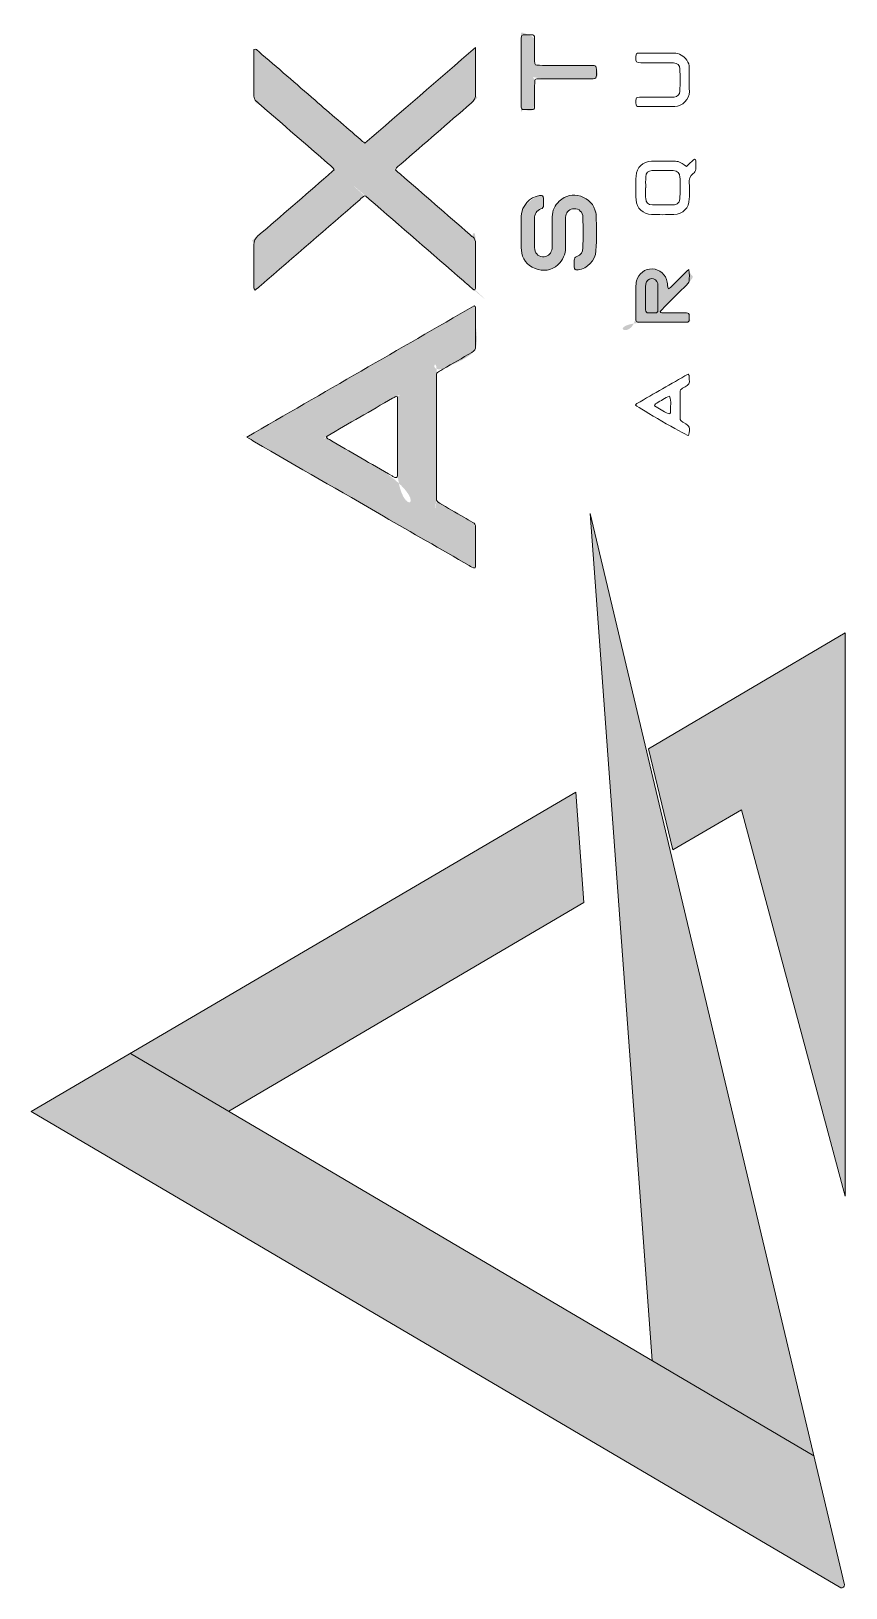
# Model space of a CAD drawing. Header units: metres. Extents: x -144 to 1000, y -717 to 29.
# Drawn here: x 61.906 to 63.519, y -551.327 to -548.243 of the extents above; entities that cross this region are included whole.
import ezdxf

# ---------------------------------------------------------------- set-up
doc = ezdxf.new("R2010")
doc.units = ezdxf.units.M
doc.layers.get('0').update_dxf_attribs({"color": 1})
doc.layers.add('G-IMPT', color=1, linetype='Continuous', lineweight=9)

# ---------------------------------------------------------------- blocks, each defined once
blk = doc.blocks.new('Bajo Derecha A2 - 00-LOGO ACROMATICO_dwg-1898258-INDICE Y PORTADA')
at = {"layer": 'G-IMPT', "lineweight": 9}
h = blk.add_hatch(color=256, dxfattribs=at)
edge = h.paths.add_edge_path()
edge.add_spline(control_points=[(2.87974505843051, -17.96566771774601), (2.879749176341002, -17.9656838853148), (2.879866179512993, -17.96592159005972), (2.879596747595011, -17.96589230314893), (2.879342085139728, -17.9658952205644), (2.879123436720644, -17.96589262039063), (2.878144890284693, -17.96590293478513), (2.878555078924752, -17.96568425724881), (2.878505801158298, -17.96625077674536), (2.878538486731729, -17.96627104879137), (2.878480234881529, -17.9666019911367), (2.878216389402094, -17.96640555244793), (2.878255119962933, -17.9667346564102), (2.878252084402881, -17.96605365329939), (2.878252407483908, -17.96586554817955), (2.87825243079744, -17.96576721271562)], knot_values=[-1, -1, -1, -1, -0.859375, -0.828125, -0.8125, -0.7916666666666666, -0.7708333333333333, -0.5833333333333334, -0.5416666666666666, -0.4270833333333334, -0.3645833333333333, -0.2552083333333334, -0.08333333333333333, -0.04166666666666666, 0, 0, 0, 0], degree=3, periodic=0)
edge.add_spline(control_points=[(2.878252430797441, -17.96576721271563), (2.878252403455851, -17.96567256472621), (2.878251727989153, -17.96528378532756), (2.878262531982803, -17.96495550774971), (2.878214619382622, -17.9649454955626), (2.878550902028314, -17.96508028170747), (2.87851000919291, -17.96532782491033), (2.878530821432715, -17.96556410289963), (2.878474518627757, -17.96563526251258), (2.878784877468772, -17.96562539591262), (2.878998413405497, -17.96562745076375), (2.87922689751145, -17.96562681023834), (2.879852720890867, -17.96562801739782), (2.879733606536133, -17.965618012024), (2.87974505843051, -17.96566771774601)], knot_values=[-1, -1, -1, -1, -0.9583333333333334, -0.84375, -0.6197916666666667, -0.5625, -0.5208333333333333, -0.46875, -0.3697916666666666, -0.3333333333333333, -0.2916666666666667, -0.25, -0.2083333333333333, 0, 0, 0, 0], degree=3, periodic=0)
h = blk.add_hatch(color=256, dxfattribs=at)
edge = h.paths.add_edge_path()
edge.add_line((2.877343180190403, -17.96526999595303), (2.876231786906098, -17.9662333065518))
edge.add_line((2.876231786906098, -17.9662333065518), (2.875140614973427, -17.96717909030999))
edge.add_spline(control_points=[(2.875746945088688, -17.96770785876802), (2.875774945937195, -17.96765259893973), (2.875460270629686, -17.96794075476785), (2.876215760204639, -17.96728194858323), (2.876499174200001, -17.96703578894866), (2.876784529581866, -17.96678799816183), (2.877104050575461, -17.96651235602221), (2.877470449824513, -17.96619244211545), (2.877330307003277, -17.96634769064339), (2.87734468967233, -17.96604819305993), (2.877340737057608, -17.96582244709083), (2.877345194352096, -17.96538681315367), (2.877343180407978, -17.96539002313787), (2.877343180190403, -17.96526999595303)], knot_values=[0, 0, 0, 0, 0.2083333333333333, 0.25, 0.2916666666666667, 0.3333333333333333, 0.375, 0.4166666666666667, 0.5833333333333334, 0.6458333333333333, 0.7083333333333334, 0.7916666666666666, 1, 1, 1, 1], degree=3, periodic=0)
edge = h.paths.add_edge_path()
edge.add_spline(control_points=[(2.875746945088688, -17.96770785876802), (2.875788442030844, -17.96774557399115), (2.875676151837284, -17.96764930056202), (2.876537232805572, -17.96839759285892), (2.877251869940245, -17.9690122598001), (2.877252617396508, -17.96910700748986), (2.877350342277828, -17.96881361310138), (2.877342455877156, -17.96939667004897), (2.877343029601289, -17.96960363990956), (2.877341981849946, -17.97016084789211), (2.877351050592438, -17.97008028679597), (2.877328166916707, -17.9700969455786)], knot_values=[0, 0, 0, 0, 0.2083333333333334, 0.25, 0.2916666666666666, 0.4479166666666667, 0.6666666666666667, 0.7083333333333334, 0.75, 0.7916666666666666, 1, 1, 1, 1], degree=3, periodic=0)
edge.add_spline(control_points=[(2.877328166916706, -17.9700969455786), (2.877553582829885, -17.97030069474443), (2.877589327040613, -17.97033954528812), (2.877285627482154, -17.97008163153906), (2.876859437682874, -17.96971261807695), (2.876217026740754, -17.96915367901048), (2.87557284401222, -17.96859291582545), (2.875018754256875, -17.96811224096499), (2.874847519081057, -17.96796804146598), (2.87497978527035, -17.96808813477733), (2.875137138710508, -17.96822801416934)], knot_values=[0, 0, 0, 0, 0.25, 0.3333333333333334, 0.4166666666666667, 0.5, 0.5833333333333334, 0.6666666666666667, 0.8333333333333334, 1, 1, 1, 1], degree=3, periodic=0)
edge.add_spline(control_points=[(2.875137138710509, -17.96822801416934), (2.87478005801907, -17.96853370964344), (2.874058901241511, -17.9691523397223), (2.873323753674592, -17.96978544806247), (2.872952682193793, -17.97010562179789)], knot_values=[0, 0, 0, 0, 0.5, 1, 1, 1, 1], degree=3, periodic=0)
edge.add_spline(control_points=[(2.872952682193793, -17.97010562179789), (2.872914087931853, -17.97006605721061), (2.872930423990419, -17.97012619918033), (2.872931267853204, -17.96964072013144), (2.872928999313042, -17.96942042926124), (2.872952137459658, -17.96900721806623), (2.87279672764288, -17.96921689461273), (2.87316126776316, -17.96889568662052), (2.873481140628895, -17.96862033648825), (2.873766538098596, -17.96837262682845), (2.874050027087041, -17.96812653411408), (2.874806898382503, -17.96746941135189), (2.87448441471409, -17.9677475403714), (2.874525884789657, -17.96771037300791)], knot_values=[0, 0, 0, 0, 0.25, 0.2916666666666666, 0.3333333333333334, 0.4166666666666666, 0.5833333333333333, 0.625, 0.6666666666666667, 0.7083333333333334, 0.75, 0.7916666666666666, 1, 1, 1, 1], degree=3, periodic=0)
edge.add_spline(control_points=[(2.874525884789657, -17.96771037300791), (2.874504648282275, -17.96766116470017), (2.874553382887808, -17.96771032332694), (2.87423726048699, -17.96743720968793), (2.873975567169347, -17.96720975584269), (2.87369572899202, -17.96696645728369), (2.873398361043769, -17.96670821288696), (2.872880664209631, -17.96626072100555), (2.873092276315074, -17.96640232348297), (2.872918301280027, -17.96642846626627), (2.872932047446465, -17.96601779413706), (2.872929792626124, -17.96565899432997), (2.872930307546825, -17.96542909393842), (2.872930230870063, -17.96531051175921)], knot_values=[0, 0, 0, 0, 0.1923076923076923, 0.2307692307692307, 0.2692307692307692, 0.3076923076923077, 0.3461538461538461, 0.3846153846153846, 0.548076923076923, 0.7884615384615384, 0.8461538461538461, 0.9230769230769231, 1, 1, 1, 1], degree=3, periodic=0)
edge.add_spline(control_points=[(2.872930230870063, -17.96531051175921), (2.872991111816721, -17.96528820494402), (2.872962247826253, -17.96529986168879), (2.873774500898365, -17.96599935525054), (2.87416945384672, -17.96634237009557), (2.874439143190789, -17.96657588302062), (2.875110168852432, -17.96715747810297), (2.875095233201295, -17.96714250684254), (2.875140614973427, -17.96717909030999)], knot_values=[0, 0, 0, 0, 0.3333333333333334, 0.4166666666666666, 0.5, 0.5833333333333333, 0.6666666666666666, 1, 1, 1, 1], degree=3, periodic=0)
h = blk.add_hatch(color=256, dxfattribs=at)
edge = h.paths.add_edge_path()
edge.add_spline(control_points=[(2.87974480213172, -17.96861230468644), (2.879754115950817, -17.96872770673694), (2.879760622198387, -17.96889639248274), (2.879750640939898, -17.96910730221706), (2.87974679915413, -17.96929324655192), (2.87972383206505, -17.96946969608362), (2.879563912491419, -17.969623783966), (2.879269413214691, -17.96979921813737), (2.879331078892971, -17.96952926966056), (2.879283020019874, -17.96947585717853), (2.879492218244976, -17.96934809424156), (2.879479049488898, -17.96916096576986), (2.879490917975163, -17.96888654674765), (2.879478383768358, -17.96863093393306), (2.879428641200692, -17.96848259152646), (2.879189366335189, -17.96846839140486), (2.87912177689985, -17.96869065707039), (2.879137351567883, -17.9686606969775), (2.879132792541832, -17.96904357797073), (2.879140743212964, -17.96924905904608), (2.879114364966995, -17.96944717462599), (2.879021048475505, -17.96957672607237), (2.878829322770735, -17.96971104742191), (2.87861238417891, -17.96971646612833), (2.878412283660909, -17.96963042256453), (2.878280946010722, -17.96946057676164), (2.878246445646873, -17.96929272912973), (2.878249465141215, -17.96910992247485), (2.878249178917383, -17.96900371201919), (2.878253858484479, -17.96895262570402)], knot_values=[-1, -1, -1, -1, -0.96875, -0.953125, -0.9375, -0.9166666666666666, -0.8958333333333333, -0.8671875, -0.7708333333333333, -0.6614583333333333, -0.6145833333333334, -0.5833333333333334, -0.5625, -0.53125, -0.4947916666666666, -0.4479166666666666, -0.3854166666666667, -0.3229166666666666, -0.2942708333333333, -0.2708333333333333, -0.234375, -0.203125, -0.1770833333333333, -0.1458333333333333, -0.1145833333333333, -0.08854166666666666, -0.0625, -0.03125, 0, 0, 0, 0], degree=3, periodic=0)
edge.add_spline(control_points=[(2.878253858484479, -17.96895262570402), (2.878244622633545, -17.96887416920538), (2.878254756740105, -17.96872442832619), (2.878252832097823, -17.96849713364883), (2.8784657629437, -17.96828479177267), (2.878748802949511, -17.96813735955273), (2.878670612354691, -17.96841943415045), (2.878708058053215, -17.96844127859444), (2.878501900018521, -17.96859896936638), (2.878524044185593, -17.9687849130786), (2.878512469191413, -17.96901810434906), (2.878521421770835, -17.96924840438797), (2.878536315969129, -17.96939561153323), (2.878708498884167, -17.96947827406576), (2.878899818664802, -17.96930553034738), (2.878867399901582, -17.96935632974258), (2.878869161354697, -17.96903256623946), (2.878872630930093, -17.96880027905086), (2.878862553524883, -17.96859850725882), (2.87890409385996, -17.96844092973685), (2.879016067053274, -17.96831694978313), (2.879199240300244, -17.96820506069291), (2.879402567876362, -17.96821769904406), (2.879574690054981, -17.96828898033622), (2.87979992334699, -17.96856915752739), (2.879754441859097, -17.96862917889001), (2.87974480213172, -17.96861230468644)], knot_values=[-1, -1, -1, -1, -0.9427083333333334, -0.9166666666666666, -0.8958333333333333, -0.8541666666666667, -0.7604166666666666, -0.65625, -0.6145833333333334, -0.5833333333333334, -0.5625, -0.5390625, -0.5052083333333333, -0.4609375, -0.4140625, -0.3359375, -0.3125, -0.2864583333333334, -0.2604166666666667, -0.2291666666666667, -0.1979166666666667, -0.1640625, -0.140625, -0.1145833333333333, -0.08203125, 0, 0, 0, 0], degree=3, periodic=0)
h = blk.add_hatch(color=256, dxfattribs=at)
edge = h.paths.add_edge_path()
edge.add_spline(control_points=[(2.881591842644251, -17.96969614822378), (2.881616020318154, -17.96987161190717), (2.881810131932555, -17.96974132784732), (2.881357915579716, -17.97018815720026), (2.881039017813716, -17.97050792048952), (2.881055979613739, -17.97049373020396), (2.881020661420573, -17.97053092267165)], knot_values=[0, 0, 0, 0, 0.5, 0.6111111111111112, 0.7222222222222223, 1, 1, 1, 1], degree=3, periodic=0)
edge.add_spline(control_points=[(2.881020661420573, -17.97053092267165), (2.881011378316618, -17.97056305085895), (2.881055264901455, -17.97056049757414), (2.88168188088649, -17.97055403636598), (2.881510497502384, -17.97066388789748), (2.881730644532498, -17.97074604242319), (2.881323602315659, -17.97074777302889), (2.879758094745901, -17.97071134402448), (2.880608245940554, -17.9712329616207), (2.880528884964145, -17.97017419436882), (2.880535092306627, -17.96995941052471), (2.880546573497947, -17.96988836610192), (2.880694889888967, -17.96970525154999), (2.880894135209038, -17.96966741194562), (2.881062381077523, -17.96975887335866), (2.881198772690158, -17.96995848688556), (2.881178863096499, -17.97005157948515), (2.881187287454233, -17.97007769076086)], knot_values=[0, 0, 0, 0, 0.09375, 0.1197916666666667, 0.2161458333333334, 0.3854166666666666, 0.4166666666666666, 0.4583333333333334, 0.6666666666666667, 0.71875, 0.7604166666666666, 0.8125, 0.84375, 0.8697916666666667, 0.8958333333333334, 0.9322916666666667, 1, 1, 1, 1], degree=3, periodic=0)
edge.add_spline(control_points=[(2.881187287454233, -17.97007769076086), (2.881247801652051, -17.97003984981565), (2.881325410793662, -17.96994732660296), (2.881469563171889, -17.9698106894241), (2.881538240796304, -17.9697356267751), (2.88159184264425, -17.96969614822378)], knot_values=[0, 0, 0, 0, 0.4, 0.7, 1, 1, 1, 1], degree=3, periodic=0)
h = blk.add_hatch(color=256, dxfattribs=at)
edge = h.paths.add_edge_path()
edge.add_spline(control_points=[(2.874377614729222, -17.97303842446641), (2.874388525686221, -17.97306776281352), (2.874201522062119, -17.97294867607058), (2.875010500803042, -17.97342096368898), (2.876645019845111, -17.97432977710439), (2.875755935497607, -17.97476705697071), (2.875788580379843, -17.97338279454101), (2.875786584266151, -17.9730183887212), (2.875787110357666, -17.9726230985112), (2.875786897673085, -17.97224511165178), (2.875786998110682, -17.97229718810951), (2.875786997931594, -17.97223323481526)], knot_values=[-1, -1, -1, -1, -0.8333333333333334, -0.7916666666666666, -0.75, -0.2916666666666667, -0.25, -0.2083333333333333, -0.1666666666666667, -0.125, 0, 0, 0, 0], degree=3, periodic=0)
edge.add_spline(control_points=[(2.875786997931594, -17.97223323481526), (2.875927102534158, -17.97213413260553), (2.875726230194326, -17.97223779658091), (2.875035110138862, -17.97263908889587), (2.874381549857431, -17.97301662539282), (2.874213619441258, -17.97312224688462), (2.874377614729221, -17.97303842446641)], knot_values=[-1, -1, -1, -1, -0.625, -0.5, -0.375, 0, 0, 0, 0], degree=3, periodic=0)
edge = h.paths.add_edge_path()
edge.add_spline(control_points=[(2.877317409631198, -17.97041726905231), (2.877328235904045, -17.97045290327767), (2.877344451015568, -17.97054765782677), (2.877335996369402, -17.97072314399072), (2.877361930794756, -17.97092080784316), (2.877377502469499, -17.9711297864219), (2.877349999314109, -17.97130240383288), (2.877177638723834, -17.97144970322372), (2.876939238954662, -17.97156319284418), (2.876378512844132, -17.97183691312973), (2.876576864437828, -17.97138309776107), (2.876564772432504, -17.97184399659252), (2.876565089949698, -17.97278124878352), (2.876565039547898, -17.9736217060717), (2.876570182652982, -17.97484006336535), (2.876465699456943, -17.97416404403042), (2.876734631892805, -17.9744208707245), (2.876905906296707, -17.97450911266395), (2.877053186120326, -17.97459891349522), (2.877279779497249, -17.97470031793312), (2.877348442992011, -17.97480858812474), (2.877343862050011, -17.97492930932949), (2.877348209902975, -17.97522692341467), (2.877340426890303, -17.97555884074597), (2.877339743834675, -17.97562662294328), (2.877336227661383, -17.9756374446421)], knot_values=[0, 0, 0, 0, 0.05208333333333337, 0.08854166666666674, 0.1145833333333334, 0.1354166666666666, 0.1666666666666666, 0.1875, 0.21875, 0.2395833333333333, 0.3958333333333333, 0.4166666666666666, 0.4583333333333333, 0.4791666666666666, 0.4895833333333333, 0.59375, 0.625, 0.65625, 0.6875, 0.7291666666666667, 0.7916666666666667, 0.84375, 0.875, 0.9166666666666666, 1, 1, 1, 1], degree=3, periodic=0)
edge.add_spline(control_points=[(2.877336227661384, -17.9756374446421), (2.877260897327529, -17.97564234114792), (2.877069747272653, -17.97550900050188), (2.875964398378139, -17.97487226967493), (2.87555421202507, -17.97463499289041), (2.874895861778065, -17.97425508449706), (2.874247015333699, -17.9738805078401), (2.873482142515186, -17.97343916040805), (2.872276854891237, -17.97274312969606), (2.872849032009289, -17.97307043536814), (2.872789101049259, -17.97303220292602)], knot_values=[0, 0, 0, 0, 0.375, 0.4375, 0.5, 0.5625, 0.625, 0.6875, 0.75, 1, 1, 1, 1], degree=3, periodic=0)
edge.add_line((2.877317409631198, -17.97041726905231), (2.875063844543897, -17.97171882630678))
edge.add_line((2.875063844543897, -17.97171882630678), (2.872789101049259, -17.97303220292602))
blk.add_hatch(color=256, dxfattribs=at).paths.add_polyline_path([(2.879625214864812, -17.97455401057382), (2.884079531869541, -17.99333072535014), (2.880860569123636, -17.99143419601537)])
h = blk.add_hatch(color=256, dxfattribs=at)
h.paths.add_polyline_path([(2.879502367094867, -17.98230782461328), (2.879337597296692, -17.98010608051631), (2.870470179038259, -17.98531244775009), (2.872429385529197, -17.98646676138528)])
edge = h.paths.add_edge_path()
edge.add_line((2.884716314647287, -17.97693492902331), (2.884702451421911, -17.97693492902331))
edge.add_line((2.884716314647287, -17.97693492902331), (2.884716314647287, -17.98815671165508))
edge.add_line((2.884716314647287, -17.98815671165508), (2.882639013110131, -17.98045981093096))
edge.add_line((2.882639013110131, -17.98045981093096), (2.881272372822716, -17.98125913936533))
edge.add_line((2.881272372822716, -17.98125913936533), (2.88078961880485, -17.97924205801396))
edge.add_line((2.88078961880485, -17.97924205801396), (2.884702451421911, -17.97693492902331))
h = blk.add_hatch(color=256, dxfattribs=at)
edge = h.paths.add_edge_path()
edge.add_line((2.870470179038259, -17.98531244775009), (2.884079531869541, -17.99333072535014))
edge.add_line((2.884079531869541, -17.99333072535014), (2.884686219271155, -17.99588815363827))
edge.add_line((2.884618227240319, -17.99595973570253), (2.884631619471239, -17.99596226828713))
edge.add_line((2.884631619471239, -17.99596226828713), (2.884645222366367, -17.9959614155985))
edge.add_line((2.884645222366367, -17.9959614155985), (2.884658193500157, -17.99595723044355))
edge.add_line((2.884658193500157, -17.99595723044355), (2.884669729571965, -17.9959499720084))
edge.add_line((2.884669729571965, -17.9959499720084), (2.884679116154351, -17.99594008980698))
edge.add_line((2.884679116154351, -17.99594008980698), (2.884685771937474, -17.99592819584276))
edge.add_line((2.884685771937474, -17.99592819584276), (2.884689284729544, -17.99591502670743))
edge.add_line((2.884689284729544, -17.99591502670743), (2.8846894369838, -17.99590139796381))
edge.add_line((2.8846894369838, -17.99590139796381), (2.884686219271155, -17.99588815363827))
edge.add_line((2.884618227240319, -17.99595973570253), (2.868494388395286, -17.98647250261424))
edge.add_line((2.868494388395286, -17.98647250261424), (2.870470179038259, -17.98531244775009))
blk.add_line((2.884079531869541, -17.99333072535014), (2.870470179036895, -17.98531244775009), dxfattribs=at)
at = {"layer": 'G-IMPT', "lineweight": 9, "flags": 128}
for points in [[(2.884689500991338, -17.99590198739466), (2.879625214864812, -17.97455401057382), (2.880860569123636, -17.99143419601537)], [(2.872429385529197, -17.98646676138528), (2.879502367094867, -17.98230782461328), (2.879337597296692, -17.98010608051631), (2.868494388395286, -17.98647250261424), (2.884618227240319, -17.99595973570253)]]:
    blk.add_lwpolyline(points, dxfattribs=at)
blk.add_lwpolyline([(2.881272372822716, -17.98125913936533), (2.88078961880485, -17.97924205801396), (2.884702451421911, -17.97693492902331), (2.884702451421911, -17.98815671165508), (2.882639013110131, -17.98045981093096)], close=True, dxfattribs=at)
at = {"layer": 'G-IMPT', "lineweight": 9}
blk.add_arc((2.884635021128199, -17.99590760527431), 5.476875096376216e-05, 252.1435830253072, 5.887452225086045, dxfattribs=at)
for points in [[(2.875140614973427, -17.96717909030635), (2.875866266134674, -17.96655012566193), (2.876590567224705, -17.96592232970729), (2.877343180189493, -17.96526999595303)], [(2.88094905146347, -17.96538401867442), (2.88094905146347, -17.96538406379991), (2.88094905146347, -17.96538410892176), (2.88094905146347, -17.96538415404361)], [(2.881541185932586, -17.96764116989803), (2.881599250010206, -17.96758860900959), (2.881652354183936, -17.96754053693226), (2.881702487470486, -17.96749515327397)], [(2.880730202053039, -17.96806650055591), (2.880730597329441, -17.96806650055591), (2.880730990799586, -17.96806649965006), (2.880731386075988, -17.96806649965006)], [(2.872789101049259, -17.97303220292602), (2.874316316245152, -17.97215148213732), (2.875818432311755, -17.97128223068071), (2.877317409629834, -17.97041726904504)], [(2.880974989880835, -17.97026974621408), (2.880974872559657, -17.97026974621408), (2.880974755241207, -17.97026974621408), (2.880974637922302, -17.97026974621408)], [(2.88158383965567, -17.97300550103105), (2.881472862725625, -17.97296331072144), (2.880631549073608, -17.9724782870559), (2.880528919868377, -17.97239680241696)]]:
    blk.add_open_spline(points, degree=3, dxfattribs=at)
for points, knots in [([(2.877343180189493, -17.96526999595303), (2.877343180189493, -17.96538632084562), (2.877343181994841, -17.96546467035082), (2.877343178385966, -17.96554301894653), (2.877343169360595, -17.96575978007391), (2.8773390992804, -17.9659766558158), (2.877345207108031, -17.9661932445721), (2.877347555300569, -17.96627660270829), (2.877316694885233, -17.96632881795963), (2.877256226661141, -17.96638087528632), (2.876789573412973, -17.96678260036938), (2.876325116742303, -17.96718687940815), (2.875860649245463, -17.96759113588419), (2.875820767869593, -17.96762584798275), (2.875772966531097, -17.96765386385746), (2.875746945088688, -17.96770785876074)], [0, 0, 0, 0, 1, 1, 1, 2, 2, 2, 3, 3, 3, 4, 4, 4, 5, 5, 5, 5]), ([(2.878252430797441, -17.96576721271563), (2.878252430797441, -17.96556070800366), (2.878252327916309, -17.96535420330261), (2.878252548115891, -17.96514769859791), (2.878252578800877, -17.96511823518963), (2.878252773728784, -17.96508864181819), (2.878255528029352, -17.96505935619066), (2.878257522458009, -17.96503812950473), (2.878271407661325, -17.96502510163341), (2.878293366241744, -17.96502222009226), (2.878298219656083, -17.9650215838607), (2.878303069458819, -17.96502026626845), (2.878307915653134, -17.96502028792534), (2.878553017535362, -17.96502139705049), (2.878515879627523, -17.96498436563493), (2.878518843297408, -17.96521308340894), (2.878520243910155, -17.96532123564761), (2.878519955123304, -17.96542942669626), (2.878518917299355, -17.96553758525774), (2.878518081623336, -17.9656246010542), (2.878534737368521, -17.96562684907408), (2.878614005572511, -17.96562687433984), (2.878776258301807, -17.9656269257845), (2.878938512835087, -17.96562698173662), (2.879100765563019, -17.96562700519794), (2.879277769850271, -17.96562703046734), (2.87945477233445, -17.96562689690258), (2.87963177662534, -17.96562717034763), (2.879656278328478, -17.96562720825173), (2.87968091540308, -17.96562791667898), (2.879705231200953, -17.96563064029911), (2.87972649489104, -17.96563302097789), (2.879740271798094, -17.9656464973647), (2.879745058429601, -17.96566771773509)], [0, 0, 0, 0, 1, 1, 1, 2, 2, 2, 3, 3, 3, 4, 4, 4, 5, 5, 5, 6, 6, 6, 7, 7, 7, 8, 8, 8, 9, 9, 9, 10, 10, 10, 11, 11, 11, 11]), ([(2.874525884789657, -17.96771037300427), (2.874507591989025, -17.9676552301768), (2.874461288727455, -17.96763215255273), (2.874425437724606, -17.96760092302943), (2.873972270791748, -17.96720619650082), (2.873518219451237, -17.96681248432801), (2.873064422602349, -17.96641848067306), (2.873034668599141, -17.96639264693809), (2.873006537212698, -17.96636469332739), (2.872975138930381, -17.96634106430215), (2.872939921453801, -17.96631456275795), (2.872929521538774, -17.96628115380158), (2.872929665932427, -17.96623855422663), (2.872930716392896, -17.9659286026887), (2.872930230870063, -17.96561864483524), (2.872930230870063, -17.96531051175921)], [31, 31, 31, 31, 32, 32, 32, 33, 33, 33, 34, 34, 34, 35, 35, 35, 36, 36, 36, 36]), ([(2.872930230870063, -17.96531051175921), (2.87297846177655, -17.96528778156939), (2.872996888142391, -17.96532697888474), (2.873020207629745, -17.96534710277197), (2.873396873290696, -17.96567214699976), (2.873772598591879, -17.96599827957985), (2.874148576580249, -17.96632411977193), (2.874450105482831, -17.96658543970775), (2.874751641606347, -17.96684675242218), (2.875053343780403, -17.96710787291672), (2.875079101705362, -17.96713016811341), (2.875106117656126, -17.96715100855513), (2.875140614973427, -17.96717909030635)], [36, 36, 36, 36, 37, 37, 37, 38, 38, 38, 39, 39, 39, 40, 40, 40, 40]), ([(2.88094905146347, -17.96538415404361), (2.881062279124146, -17.96538415404361), (2.881175508586987, -17.96538355481394), (2.881288730831168, -17.96538432460661), (2.88140062646273, -17.96538508538074), (2.881487013247645, -17.96543504719889), (2.881550409041049, -17.96552563672745), (2.881582117768014, -17.96557095089306), (2.881599509917872, -17.96562147675072), (2.881599405232758, -17.9656776574026), (2.881599109226793, -17.96583519118363), (2.881596297171948, -17.96599280437444), (2.881600325739166, -17.96615023707787), (2.881604069130683, -17.96629667515449), (2.881459921493227, -17.96644770944263), (2.88130975988299, -17.96644756866013), (2.881073460564333, -17.9664473466561), (2.880837157636799, -17.96644823106331), (2.880600861927471, -17.96644724918738), (2.880544474616565, -17.96644701545087), (2.880536995053556, -17.96643626809387), (2.880535265945875, -17.96637481889925), (2.88053485081475, -17.96636006373015), (2.880534912181995, -17.96634527245774), (2.88053538326478, -17.96633051819085), (2.880537200812634, -17.96627361106734), (2.880545257948436, -17.96626353152319), (2.880606276670572, -17.96626310917568), (2.880798263547897, -17.96626177985095), (2.880990263059923, -17.96626263357544), (2.881182258964439, -17.96626222296041), (2.881221579012456, -17.9662621390286), (2.881261413458854, -17.9662638654278), (2.881300098178437, -17.96625835413001), (2.881364419890199, -17.96624919148385), (2.881410037284534, -17.96620546383715), (2.881411860247065, -17.96614000231935), (2.881415975450475, -17.96599245602706), (2.881416293115601, -17.96584462094838), (2.881411788050921, -17.96569709722612), (2.881409539125637, -17.96562352081096), (2.881364011981371, -17.96558405908004), (2.881286889817896, -17.96557771119992), (2.881233074508439, -17.96557328194254), (2.881178683428355, -17.96557543249369), (2.881124550453772, -17.96557535668548), (2.880962091965396, -17.96557512746372), (2.880799628063708, -17.96557615626594), (2.880637178599793, -17.96557489823831), (2.880536182841136, -17.96557411671679), (2.880533038683391, -17.96556919110813), (2.880535069209893, -17.96546314970842), (2.880535164869637, -17.96545822770863), (2.880535123357115, -17.96545330209633), (2.880535332726434, -17.96544838551349), (2.880537487795048, -17.96539794268542), (2.880547102570583, -17.96538507455048), (2.880594606097313, -17.96538449427103), (2.880712737707038, -17.96538305124127), (2.880830901805732, -17.96538401867442), (2.88094905146347, -17.96538401867442)], [0, 0, 0, 0, 1, 1, 1, 2, 2, 2, 3, 3, 3, 4, 4, 4, 5, 5, 5, 6, 6, 6, 7, 7, 7, 8, 8, 8, 9, 9, 9, 10, 10, 10, 11, 11, 11, 12, 12, 12, 13, 13, 13, 14, 14, 14, 15, 15, 15, 16, 16, 16, 17, 17, 17, 18, 18, 18, 19, 19, 19, 20, 20, 20, 20]), ([(2.879745058429601, -17.96566771773509), (2.879747200862605, -17.96567722511977), (2.879749175438813, -17.96568703843664), (2.879749195292172, -17.96569671729017), (2.879749637495772, -17.96591587533626), (2.87977393705098, -17.96589270385234), (2.879568595615476, -17.96589320652643), (2.879268674890521, -17.96589394203115), (2.878968748751343, -17.96589332113731), (2.878668826220585, -17.96589349982392), (2.878634453442212, -17.96589352058222), (2.878600037345061, -17.96589417486179), (2.87856571871391, -17.965895994215), (2.878536511598507, -17.96589754373204), (2.878520982118355, -17.96591616773517), (2.878520657235479, -17.96594371072356), (2.878519316184631, -17.96605677954872), (2.878519453357806, -17.96616986551967), (2.878519090570374, -17.96628294518237), (2.878518996714158, -17.96631244559253), (2.878519121253087, -17.9663419460027), (2.878519061690278, -17.96637144642013), (2.878518753050069, -17.96652240850894), (2.878528690905407, -17.96650932288107), (2.878371361984885, -17.96651014863314), (2.878346813350911, -17.96651027767953), (2.878322206959476, -17.96650975245361), (2.87829772149946, -17.96650811269287), (2.878268684045745, -17.96650616789125), (2.878254903527543, -17.96648841385981), (2.878254071464037, -17.96646042415673), (2.878253046273424, -17.96642603874138), (2.878252524652746, -17.96639162625584), (2.87825249938471, -17.96635722549913), (2.878252360406643, -17.96616055486961), (2.878252430797441, -17.96596388333787), (2.878252430797441, -17.96576721271563)], [11, 11, 11, 11, 12, 12, 12, 13, 13, 13, 14, 14, 14, 15, 15, 15, 16, 16, 16, 17, 17, 17, 18, 18, 18, 19, 19, 19, 20, 20, 20, 21, 21, 21, 22, 22, 22, 23, 23, 23, 23]), ([(2.872952682192429, -17.97010562179426), (2.872920255113352, -17.97007403851026), (2.872930808443764, -17.97004340912613), (2.872930716392896, -17.97001609716758), (2.872929817545648, -17.96974514801846), (2.872933088049033, -17.96947414472166), (2.87292830863664, -17.96920327678677), (2.872926951342218, -17.96912638294966), (2.872951958423366, -17.96907651317602), (2.873009240973554, -17.96902724895486), (2.873476089152357, -17.9686257512964), (2.87394051874828, -17.96822143886098), (2.874405547574336, -17.96781782674375), (2.874446280870254, -17.96778247208718), (2.874486043120962, -17.96774599659116), (2.874525884789657, -17.96771037300427)], [26, 26, 26, 26, 27, 27, 27, 28, 28, 28, 29, 29, 29, 30, 30, 30, 31, 31, 31, 31]), ([(2.875746945088688, -17.96770785876074), (2.87578023311364, -17.96773797284336), (2.875812463459463, -17.96776819702941), (2.875845807438348, -17.96779713701257), (2.876307121753437, -17.96819751022272), (2.876768593092331, -17.96859770202868), (2.877230003068073, -17.96899796784205), (2.877248595486729, -17.96901409475108), (2.877265718703095, -17.96903223051927), (2.87728567383085, -17.9690464090178), (2.877329881583885, -17.9690778244491), (2.877344315479898, -17.96911923729717), (2.87734398157256, -17.96917296687175), (2.877342182073628, -17.96946361304585), (2.877343223507362, -17.96975427546718), (2.877342674812847, -17.97004493157297), (2.877342640519439, -17.97006299875434), (2.877347712328922, -17.97008408736806), (2.877328166916707, -17.9700969455786)], [5, 5, 5, 5, 6, 6, 6, 7, 7, 7, 8, 8, 8, 9, 9, 9, 10, 10, 10, 11, 11, 11, 11]), ([(2.881702487470486, -17.96749515327397), (2.881735391047935, -17.96751098598329), (2.88172738445139, -17.96753346527262), (2.881727756263738, -17.96755137272853), (2.881728788674375, -17.9676005042908), (2.881727582992264, -17.96764969540677), (2.881726640826693, -17.96769885133986), (2.881725908031806, -17.96773708753758), (2.881702025413527, -17.96776399067826), (2.881674680967828, -17.96778420932392), (2.88160729270596, -17.96783403306622), (2.881595358615252, -17.96790094483153), (2.88159864355732, -17.9679790813549), (2.881602978961676, -17.96808218074298), (2.881601863523722, -17.96818567449523), (2.881598921515272, -17.968288879472), (2.881593795559932, -17.96846871295716), (2.881473014336573, -17.96859266090692), (2.881291615083521, -17.96859875970554), (2.881144231236087, -17.96860371419611), (2.880996435865948, -17.96860327470645), (2.880849023140693, -17.96859872180871), (2.880676870459704, -17.96859340543383), (2.88054909700015, -17.96847621508791), (2.880538588792044, -17.96830374745118), (2.880529035383754, -17.96814696541482), (2.880529511879852, -17.96798872771037), (2.880538567132883, -17.96783188250779), (2.880548600649329, -17.96765812526214), (2.880674224456764, -17.96754192219819), (2.880847082857892, -17.96753686393063), (2.880994508219212, -17.96753254928413), (2.881142182657934, -17.96753422876068), (2.881289698263411, -17.9675364930205), (2.88139060197211, -17.96753804163896), (2.88140598344655, -17.96754676748756), (2.881541185932586, -17.96764116989803)], [1, 1, 1, 1, 2, 2, 2, 3, 3, 3, 4, 4, 4, 5, 5, 5, 6, 6, 6, 7, 7, 7, 8, 8, 8, 9, 9, 9, 10, 10, 10, 11, 11, 11, 12, 12, 12, 13, 13, 13, 13]), ([(2.880731386075988, -17.96806649965006), (2.880731386075988, -17.96799297016483), (2.880728184159873, -17.9679192610944), (2.88073228131436, -17.967845959936), (2.880736418177387, -17.96777197832276), (2.880778876968473, -17.96772708470385), (2.880853697866608, -17.96772484570979), (2.880995740974706, -17.96772059423315), (2.881138065650086, -17.96772076298808), (2.881280135830659, -17.96772442425358), (2.881361784717976, -17.96772652878795), (2.881406254183114, -17.96777240338056), (2.881412921536887, -17.96785246123331), (2.881416978981927, -17.96790117044443), (2.881414470151706, -17.96795044549221), (2.881414535128736, -17.96799946605247), (2.881414650644113, -17.96808281156123), (2.88141620287008, -17.9681662021882), (2.881414000874267, -17.96824949083898), (2.881411008326561, -17.96836254883388), (2.881373744075356, -17.96840378479615), (2.881266409461952, -17.96840623135508), (2.881134109278557, -17.96840924646463), (2.881001626798318, -17.96840913456767), (2.880869330224253, -17.96840594708706), (2.880773196904395, -17.96840363137894), (2.880737353122479, -17.96836571735698), (2.880730615378818, -17.96827240512507), (2.880729911461752, -17.96826264324559), (2.880730220103326, -17.96825280105045), (2.880730216493087, -17.96824299675214), (2.880730185808555, -17.96818416468673), (2.880730202053039, -17.96812533262132), (2.880730202053039, -17.96806650055591)], [0, 0, 0, 0, 1, 1, 1, 2, 2, 2, 3, 3, 3, 4, 4, 4, 5, 5, 5, 6, 6, 6, 7, 7, 7, 8, 8, 8, 9, 9, 9, 10, 10, 10, 11, 11, 11, 11]), ([(2.875137138710508, -17.9682280141657), (2.875098217548223, -17.96824073881148), (2.87507009518715, -17.96827584529242), (2.875037807082502, -17.96830383408601), (2.874382697366693, -17.96887171773201), (2.873728078585666, -17.9694401663161), (2.87307309341106, -17.97000818803795), (2.873033733653595, -17.97004232166514), (2.872992097901099, -17.97007382914458), (2.872952682192429, -17.97010562179426)], [23, 23, 23, 23, 24, 24, 24, 25, 25, 25, 26, 26, 26, 26]), ([(2.877328166916707, -17.9700969455786), (2.87732307706103, -17.97009862233758), (2.877318160475008, -17.97010189194193), (2.877313902684657, -17.97010118531912), (2.877309569084739, -17.97010046696019), (2.877305856377755, -17.97009587255311), (2.877301927080063, -17.97009290166684), (2.877294066680245, -17.97008696259731), (2.87728601495912, -17.97008124733625), (2.877278452371977, -17.97007494548384), (2.877267104878067, -17.97006549405128), (2.877256118367152, -17.97005560854236), (2.877244965804787, -17.97004592065937), (2.877196619382014, -17.9700039284377), (2.877148263937054, -17.96996194524186), (2.877099917514281, -17.96991995211433), (2.876475121324641, -17.96937726597175), (2.875850328748877, -17.96883457711888), (2.875225530753889, -17.9682918945779), (2.875218094508748, -17.96828543298184), (2.875210573432762, -17.96827906886179), (2.875203120944045, -17.96827262532465), (2.875199395602815, -17.96826940264296), (2.875195764114162, -17.96826607077096), (2.875192035163602, -17.96826285261491), (2.875188306212133, -17.96825963806409), (2.875184546575677, -17.96825645600043), (2.875180721963554, -17.96825335244435), (2.875176899156779, -17.96825024980503), (2.875173072739765, -17.96824713812898), (2.875169076660607, -17.96824426561002), (2.875165080580084, -17.96824139309106), (2.875161044793752, -17.96823848627687), (2.875156711194743, -17.96823619132706), (2.875152408280721, -17.96823390991781), (2.875147711894735, -17.9682323712274), (2.875137138710508, -17.9682280141657)], [11, 11, 11, 11, 12, 12, 12, 13, 13, 13, 14, 14, 14, 15, 15, 15, 16, 16, 16, 17, 17, 17, 18, 18, 18, 19, 19, 19, 20, 20, 20, 21, 21, 21, 22, 22, 22, 23, 23, 23, 23]), ([(2.878253858484479, -17.96895262570402), (2.878253811556372, -17.96884435071993), (2.878249813671412, -17.96873589615793), (2.878254672499973, -17.9686278395799), (2.878263808973609, -17.96842450430418), (2.878422358018109, -17.96825046368908), (2.878618709178975, -17.96822158055297), (2.878674764386981, -17.96821333570702), (2.878692510300718, -17.96822614157068), (2.878694277310681, -17.96827948399154), (2.878695744704894, -17.96832373145084), (2.878694262871998, -17.9683680682589), (2.878694887371532, -17.96841235452816), (2.8786954089913, -17.96844946355272), (2.878687254389954, -17.96847537038562), (2.878644992332577, -17.96848934854429), (2.878554300828293, -17.96851934621159), (2.878517036577088, -17.96858695827691), (2.87851828016512, -17.96868233082719), (2.878520781774407, -17.96887424641468), (2.878517146677789, -17.96906624592671), (2.878519937075291, -17.96925815338695), (2.878521483885672, -17.96936456298286), (2.878582798611953, -17.96943173736658), (2.878675215616406, -17.96943976110711), (2.878765827703157, -17.96944762782518), (2.878840262350261, -17.96939718319631), (2.878861365402666, -17.96930734721687), (2.878870213090361, -17.96926967956975), (2.878869252875868, -17.96922926573975), (2.878869440587389, -17.96919008467162), (2.878870317775929, -17.96900798331412), (2.878870796077374, -17.96882587291989), (2.878869902644804, -17.96864377246098), (2.87886928355949, -17.96851741134529), (2.878920142421814, -17.96841477491912), (2.879011200323314, -17.96833096103514), (2.879134322520552, -17.9682176359071), (2.879280997038061, -17.96818843782389), (2.879436847734562, -17.96823599640052), (2.879599430761866, -17.9682856107735), (2.879702783738433, -17.96839843322746), (2.879736912852716, -17.9685687629441), (2.879739815155355, -17.96858323925485), (2.879744365342797, -17.96859772369285), (2.87974480213081, -17.96861230468644)], [0, 0, 0, 0, 1, 1, 1, 2, 2, 2, 3, 3, 3, 4, 4, 4, 5, 5, 5, 6, 6, 6, 7, 7, 7, 8, 8, 8, 9, 9, 9, 10, 10, 10, 11, 11, 11, 12, 12, 12, 13, 13, 13, 14, 14, 14, 15, 15, 15, 15]), ([(2.87974480213081, -17.96861230468644), (2.879751897247682, -17.96884836485119), (2.879761831494145, -17.9690850558342), (2.879741327673694, -17.96932027400694), (2.879723908449089, -17.96952007436052), (2.879569770615328, -17.96967521753472), (2.879386920208911, -17.96970193566963), (2.879331803555326, -17.96970998919428), (2.879311395395073, -17.96969583776959), (2.879309386525458, -17.96964461341272), (2.879307650199118, -17.96960038580951), (2.879308854076792, -17.96955604268228), (2.879308724124551, -17.96951175099607), (2.879308614023396, -17.96947437304484), (2.879319300917653, -17.96944736972514), (2.879360397001003, -17.9694342299496), (2.879440452148467, -17.96940863356727), (2.879479645852209, -17.96934654814108), (2.87948083528938, -17.96926629896702), (2.879483831447326, -17.96906457638183), (2.879486069541438, -17.96886266699007), (2.879480418355181, -17.96866106172606), (2.879477230877749, -17.9685473214719), (2.879404492851629, -17.9684823608201), (2.879303971784632, -17.96848370277225), (2.879221871670618, -17.96848479925543), (2.879151456567181, -17.96854254837458), (2.879139121786304, -17.96862386516082), (2.879133263035167, -17.96866248489609), (2.87913471057602, -17.96870236628243), (2.879134596867355, -17.96874168090804), (2.879134102320061, -17.96891394098352), (2.879134663650186, -17.96908620466425), (2.87913402470924, -17.96925846383388), (2.87913352474727, -17.96939336489745), (2.879086429131642, -17.96950912666002), (2.878984420817981, -17.96959880560612), (2.87884942228977, -17.96971749402805), (2.878692647474347, -17.96973981088891), (2.87852956628951, -17.96967657753489), (2.878364635069667, -17.96961262763366), (2.878268684045745, -17.96948459246201), (2.878255551492951, -17.96930685808698), (2.87824686985625, -17.96918938165404), (2.878253905410313, -17.96907074377454), (2.878253858484479, -17.96895262570402)], [15, 15, 15, 15, 16, 16, 16, 17, 17, 17, 18, 18, 18, 19, 19, 19, 20, 20, 20, 21, 21, 21, 22, 22, 22, 23, 23, 23, 24, 24, 24, 25, 25, 25, 26, 26, 26, 27, 27, 27, 28, 28, 28, 29, 29, 29, 30, 30, 30, 30]), ([(2.881020661419664, -17.97053092266437), (2.881035582641582, -17.97056845945704), (2.88106365807773, -17.97055787544528), (2.881085569730042, -17.97055804149718), (2.881238301539109, -17.97055920114658), (2.881391045981511, -17.97055912714645), (2.881543785008328, -17.9705589917809), (2.881579767771039, -17.97055896019597), (2.881598369210972, -17.97057581808772), (2.881598755462913, -17.97061165826167), (2.881599073127584, -17.97064118936182), (2.881598874587164, -17.97067075024247), (2.881597925203844, -17.97070026600127), (2.881596972208465, -17.9707297285037), (2.881579670303675, -17.97074330416731), (2.881551390914703, -17.97074455046609), (2.881536633939798, -17.97074520113315), (2.881521862524844, -17.97074581029088), (2.88150709832946, -17.97074581479833), (2.881216395298745, -17.97074589782428), (2.880925690463594, -17.97074595106974), (2.880634987433789, -17.97074576246601), (2.880615378850345, -17.97074574982039), (2.880595578946507, -17.97074512713302), (2.880576214026244, -17.9707423620072), (2.880555103752452, -17.9707393477926), (2.880540243897778, -17.97072573964911), (2.880537695359019, -17.97070459688407), (2.88053476237503, -17.97068025401099), (2.880535163066109, -17.97065543825161), (2.880535145015822, -17.97063082735408), (2.880535002429335, -17.97043866720346), (2.88053434002479, -17.97024650163953), (2.880535720784176, -17.97005435141696), (2.880536036643045, -17.97001041620538), (2.880538410104985, -17.96996522747727), (2.880548905679755, -17.96992286343961), (2.880585603186157, -17.96977477116311), (2.88071561293493, -17.96967794565867), (2.880863534647981, -17.96968391631676), (2.881013088002258, -17.96968995284774), (2.881130149297699, -17.96979549880202), (2.881160045889667, -17.96994565408536), (2.881168454982637, -17.96998789990325), (2.881152631303233, -17.97003496303082), (2.881187287454233, -17.97007769075721)], [7, 7, 7, 7, 8, 8, 8, 9, 9, 9, 10, 10, 10, 11, 11, 11, 12, 12, 12, 13, 13, 13, 14, 14, 14, 15, 15, 15, 16, 16, 16, 17, 17, 17, 18, 18, 18, 19, 19, 19, 20, 20, 20, 21, 21, 21, 22, 22, 22, 22]), ([(2.880974637922302, -17.97026974621408), (2.880974637922302, -17.97034845490057), (2.880974219183666, -17.97042716809451), (2.880974822024039, -17.97050587136769), (2.88097510719974, -17.97054301378525), (2.880956790935509, -17.97055902787693), (2.880921042812427, -17.97055815520585), (2.880916128030842, -17.97055803608023), (2.880911204227525, -17.97055841962142), (2.880906287641958, -17.97055836728182), (2.880706976422355, -17.97055621853147), (2.880731902282444, -17.97058420552789), (2.880730095563488, -17.97039007260323), (2.880729088422707, -17.97028185719105), (2.880729747216103, -17.97017362192278), (2.880730131661333, -17.97006539838699), (2.880730236346447, -17.97003593046033), (2.880729297791115, -17.97000605011422), (2.88073367651243, -17.96997709117718), (2.880742412296352, -17.96991932670939), (2.880787554994024, -17.96987957800015), (2.880843608398502, -17.96987609270732), (2.880904128963105, -17.96987232856341), (2.880961476491686, -17.96991488030985), (2.880971491957846, -17.96997481698568), (2.880976309272976, -17.97000364506825), (2.880974686654847, -17.97003365446803), (2.880974858121883, -17.97006313502575), (2.880975262421837, -17.97013200331426), (2.880974989880835, -17.97020087521892), (2.880974989880835, -17.97026974621408)], [0, 0, 0, 0, 1, 1, 1, 2, 2, 2, 3, 3, 3, 4, 4, 4, 5, 5, 5, 6, 6, 6, 7, 7, 7, 8, 8, 8, 9, 9, 9, 10, 10, 10, 10]), ([(2.88159184264425, -17.96969614822015), (2.881604509528936, -17.96978440760509), (2.881600286029718, -17.9698563289036), (2.881596730350632, -17.96992793615359), (2.881595120366294, -17.96996025494231), (2.881568086367972, -17.96997814163628), (2.881547564498144, -17.96999873389509), (2.881404976305314, -17.9701418040037), (2.881261945909793, -17.97028443100285), (2.881119424497522, -17.97042756607484), (2.881085253870717, -17.97046188381287), (2.881052460391695, -17.97049757146456), (2.881020661419664, -17.97053092266437)], [3, 3, 3, 3, 4, 4, 4, 5, 5, 5, 6, 6, 6, 7, 7, 7, 7]), ([(2.881187287454233, -17.97007769075721), (2.88123906140738, -17.97004767774129), (2.881274684992897, -17.96999996394302), (2.881316582455222, -17.96995990117435), (2.881362864055357, -17.96991564379064), (2.881406792048731, -17.9698689263038), (2.881452889546674, -17.96982447037012), (2.881493980215803, -17.969784839877), (2.881530526110803, -17.96973956270963), (2.88159184264425, -17.96969614822015)], [0, 0, 0, 0, 1, 1, 1, 2, 2, 2, 3, 3, 3, 3]), ([(2.877317409629834, -17.97041726904504), (2.877345223351606, -17.97044239164247), (2.877342700080883, -17.97046246769755), (2.877342727156995, -17.9704811855569), (2.877343077309727, -17.97072742453534), (2.877341322933101, -17.9709736842648), (2.877344344359082, -17.97121988624135), (2.877345102424281, -17.97128155834949), (2.877325464960288, -17.97131872332616), (2.877270902416805, -17.9713491478557), (2.877077487851077, -17.9714570022858), (2.876886594748905, -17.97156938073535), (2.876694779339525, -17.97168010362443), (2.876664949529025, -17.97169732340049), (2.876635939147784, -17.97171609631337), (2.876605372931247, -17.97173187216108), (2.876574826570343, -17.97174763627995), (2.87656591210209, -17.97177284731301), (2.876566347085666, -17.97180447978612), (2.876566753190057, -17.9718340212618), (2.876566208108054, -17.97186357537216), (2.876566208108054, -17.97189312361447), (2.876566197277791, -17.97265646408564), (2.876566200886666, -17.97341980500428), (2.876566213522276, -17.97418314548272), (2.876566213522276, -17.97420776901495), (2.876568121315652, -17.97423254596801), (2.876566018592095, -17.97425698270095), (2.876562062219657, -17.97430297415999), (2.87658518136079, -17.97432826370791), (2.876623302946721, -17.97434989830949), (2.876785952756856, -17.97444220882394), (2.876947274148117, -17.97453685489532), (2.877109162282816, -17.97463051096715), (2.877168802050457, -17.97466501370368), (2.87722806098129, -17.97470024606596), (2.877288641108246, -17.97473302781296), (2.877327464805442, -17.97475403836656), (2.877344351580016, -17.97478307672795), (2.877343645857602, -17.97482784625904), (2.877341784991425, -17.97494601035728), (2.877343160336134, -17.97506422453958), (2.87734316575172, -17.97518241886942), (2.877343171165033, -17.97531538776971), (2.877343349852092, -17.97544835825979), (2.877342725351193, -17.97558132445343), (2.877342636910564, -17.97560020949609), (2.877338454926596, -17.97561907535205), (2.877336227660474, -17.97563744463846)], [1, 1, 1, 1, 2, 2, 2, 3, 3, 3, 4, 4, 4, 5, 5, 5, 6, 6, 6, 7, 7, 7, 8, 8, 8, 9, 9, 9, 10, 10, 10, 11, 11, 11, 12, 12, 12, 13, 13, 13, 14, 14, 14, 15, 15, 15, 16, 16, 16, 17, 17, 17, 17]), ([(2.880528919868377, -17.97239680241696), (2.880538509375877, -17.97238614484891), (2.880546061134121, -17.97237235395519), (2.880557697413517, -17.97236560718525), (2.880897225168904, -17.97216876509051), (2.881237157224243, -17.97197262510385), (2.881575237436503, -17.97177740472548)], [0, 0, 0, 0, 1, 1, 1, 2, 2, 2, 2]), ([(2.881575237436503, -17.97177740472548), (2.881611934942905, -17.97181320338282), (2.881594932656137, -17.9718490480715), (2.881599596551789, -17.97188093638547), (2.881610079493223, -17.97195262395112), (2.881585745644154, -17.97200459780074), (2.881515559766579, -17.97203214574406), (2.881497463699655, -17.97203924989085), (2.881481923391514, -17.97205260173873), (2.881464271335356, -17.97206114890801), (2.881429071905425, -17.97207818774555), (2.881415751641109, -17.97210573795169), (2.881415968230451, -17.97214419209345), (2.881416939275207, -17.97231643817727), (2.881417076447472, -17.97248869283581), (2.881416383361577, -17.97266094027295), (2.881416242577254, -17.97269516053861), (2.88143295968923, -17.97271554703698), (2.881460643457852, -17.97273059054137), (2.881469281773954, -17.97273528602968), (2.881477761259996, -17.97274029872429), (2.881486128840445, -17.97274546303165), (2.881618504829769, -17.97282714666076), (2.881618497610654, -17.97282715749466), (2.88158383965567, -17.97300550103105)], [2, 2, 2, 2, 3, 3, 3, 4, 4, 4, 5, 5, 5, 6, 6, 6, 7, 7, 7, 8, 8, 8, 9, 9, 9, 10, 10, 10, 10]), ([(2.874377614728312, -17.97303842445549), (2.874377320526785, -17.97303353088651), (2.874375605860971, -17.97302851232748), (2.874377167110036, -17.97302491693485), (2.874378999097483, -17.97302069749426), (2.874383107080869, -17.97301672127437), (2.87438721506562, -17.97301434059559), (2.874821610895035, -17.97276252263114), (2.875256060872127, -17.97251079986531), (2.875690698558921, -17.97225939839123), (2.875711839514973, -17.97224716964561), (2.87573452367162, -17.97223753681615), (2.875756854066206, -17.97222750826554), (2.875760222036045, -17.97222599574675), (2.875765593458548, -17.97222895219752), (2.875786997930229, -17.97223323480434)], [7, 7, 7, 7, 8, 8, 8, 9, 9, 9, 10, 10, 10, 11, 11, 11, 12, 12, 12, 12]), ([(2.875786997930229, -17.97223323480434), (2.875786997930229, -17.97230657883269), (2.875786999738304, -17.97237543449014), (2.875786999738304, -17.97244429015123), (2.875786999738304, -17.9728580729658), (2.875787026809415, -17.97327185531472), (2.875786954611906, -17.97368563812929), (2.875786947394156, -17.97372503669399), (2.875787310181588, -17.97376447631691), (2.87578566770919, -17.97380382027191), (2.875784351927744, -17.97383532053723), (2.875763001603284, -17.97384919806577), (2.875736700397122, -17.9738368068844), (2.875718938240718, -17.97382843840174), (2.875701923317431, -17.97381840534003), (2.875684890346131, -17.97380857216708), (2.875267061820816, -17.97356736889346), (2.874849217051472, -17.97332619541126), (2.874431653848499, -17.9730845336941), (2.87441111212531, -17.97307264337146), (2.87438570976776, -17.9730648628371), (2.874377614728312, -17.97303842445549)], [0, 0, 0, 0, 1, 1, 1, 2, 2, 2, 3, 3, 3, 4, 4, 4, 5, 5, 5, 6, 6, 6, 7, 7, 7, 7]), ([(2.881205511667597, -17.97222102276069), (2.881251600145626, -17.97232270077589), (2.881218196603479, -17.97242960311419), (2.881225297135027, -17.97253385042645), (2.881227345711816, -17.97256393427383), (2.881201665398587, -17.9725797331354), (2.881177030128422, -17.97256650718341), (2.88108415648396, -17.9725166486875), (2.880992865746814, -17.97246409456207), (2.880907814597615, -17.97241081938196)], [2, 2, 2, 2, 3, 3, 3, 4, 4, 4, 5, 5, 5, 5]), ([(2.880907814597615, -17.97241081938196), (2.880914951227007, -17.97237582029052), (2.880932256741583, -17.97236614640647), (2.880949500887093, -17.97235716876608), (2.881035236098635, -17.9723125296347), (2.881110889063459, -17.97224892176532), (2.881205511667597, -17.97222102276069)], [0, 0, 0, 0, 1, 1, 1, 2, 2, 2, 2]), ([(2.877336227660474, -17.97563744463846), (2.877281385354602, -17.97565294253368), (2.877249784924354, -17.97561361210833), (2.877213693865835, -17.97559285469256), (2.876646252425255, -17.97526649987563), (2.87607974412442, -17.9749385276315), (2.875512851376081, -17.97461122094833), (2.874656120151778, -17.97411657077978), (2.873799215656001, -17.97362222112647), (2.872942562041156, -17.97312743829903), (2.872896717230853, -17.97310095885555), (2.872852500451993, -17.97307165698444), (2.872789101049259, -17.97303220292602)], [17, 17, 17, 17, 18, 18, 18, 19, 19, 19, 20, 20, 20, 21, 21, 21, 21])]:
    blk.add_open_spline(points, degree=3, knots=knots, dxfattribs=at)
blk = doc.blocks.new('tarjeta de nathalie 00')
blk.add_blockref('Bajo Derecha A2 - 00-LOGO ACROMATICO_dwg-1898258-INDICE Y PORTADA', (-148.1016031814706, -699.0110341013146))

msp = doc.modelspace()

# ---------------------------------------------------------------- block references
at = {"xscale": 99.43160266323505, "yscale": 99.43160266323505, "zscale": 99.43160266323505}
msp.add_blockref('tarjeta de nathalie 00', (14502.66717751659, 70741.82734151557), dxfattribs=at)

doc.saveas('drawing.dxf')
